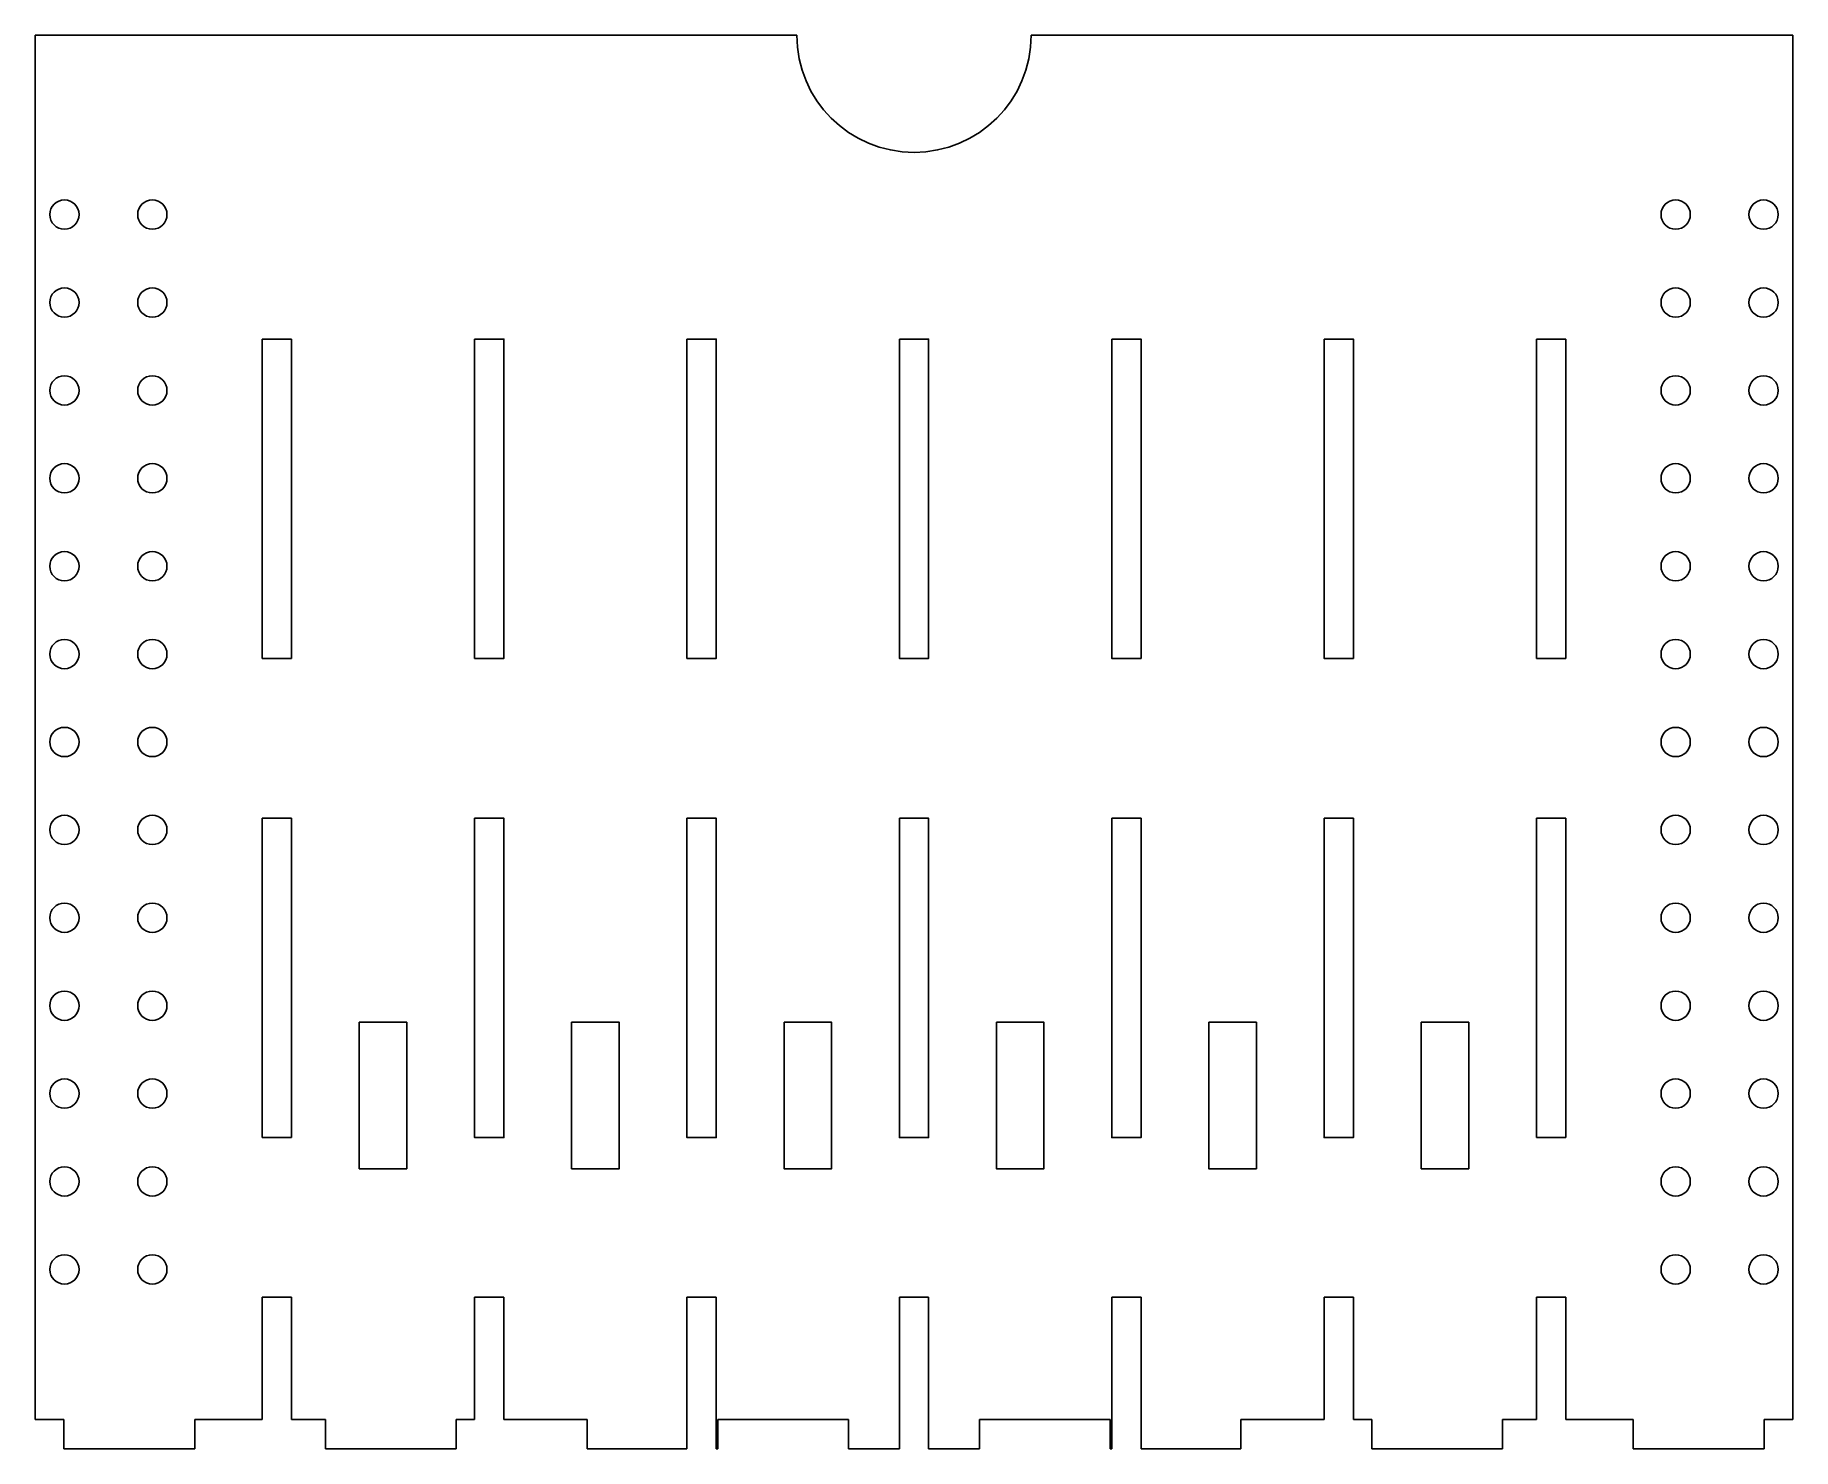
# Model space of a CAD drawing. Header units: millimetres. Extents: x -120 to 120, y -105 to 88.
import ezdxf

# ---------------------------------------------------------------- set-up
doc = ezdxf.new("R2010")
doc.units = ezdxf.units.MM
doc.layers.get('0').update_dxf_attribs({"linetype": 'CONTINUOUS'})

msp = doc.modelspace()

# ---------------------------------------------------------------- linework, layer by layer
for p, q in [((-16, 88), (-120, 88)), ((-120, 88), (-120, -101)), ((120, 88), (16, 88)), ((120, -101), (120, 88)), ((-89, 2.9), (-89, 46.5)), ((-89, 46.5), (-85, 46.5)), ((-85, 46.5), (-85, 2.9)), ((85, 2.9), (85, 46.5)), ((85, 46.5), (89, 46.5)), ((89, 46.5), (89, 2.9)), ((-85, 2.9), (-89, 2.9)), ((89, 2.9), (85, 2.9)), ((-89, -62.5), (-89, -18.9)), ((-89, -18.9), (-85, -18.9)), ((-85, -18.9), (-85, -62.5)), ((85, -62.5), (85, -18.9)), ((85, -18.9), (89, -18.9)), ((89, -18.9), (89, -62.5)), ((-85, -62.5), (-89, -62.5)), ((89, -62.5), (85, -62.5)), ((-89, -101), (-89, -84.3)), ((-89, -84.3), (-85, -84.3)), ((-85, -84.3), (-85, -101)), ((-60, -101), (-60, -84.3)), ((-60, -84.3), (-56, -84.3)), ((-56, -84.3), (-56, -101)), ((-31, -105), (-31, -84.3)), ((-31, -84.3), (-27, -84.3)), ((-27, -84.3), (-27, -105)), ((-2, -105), (-2, -84.3)), ((-2, -84.3), (2, -84.3)), ((2, -84.3), (2, -105)), ((27, -105), (27, -84.3)), ((27, -84.3), (31, -84.3)), ((31, -84.3), (31, -105)), ((56, -101), (56, -84.3)), ((56, -84.3), (60, -84.3)), ((60, -84.3), (60, -101)), ((85, -101), (85, -84.3)), ((85, -84.3), (89, -84.3)), ((89, -84.3), (89, -101)), ((-120, -101), (-116.07, -101)), ((-116.07, -101), (-116.07, -105)), ((-98.21, -105), (-98.21, -101)), ((-98.21, -101), (-89, -101)), ((-85, -101), (-80.36, -101)), ((-80.36, -101), (-80.36, -105)), ((-62.5, -105), (-62.5, -101)), ((-62.5, -101), (-60, -101)), ((-56, -101), (-44.64, -101)), ((-44.64, -101), (-44.64, -105)), ((-26.79, -105), (-26.79, -101)), ((-26.79, -101), (-8.93, -101)), ((-8.93, -101), (-8.93, -105)), ((8.93, -105), (8.93, -101)), ((8.93, -101), (26.79, -101)), ((26.79, -101), (26.79, -105)), ((44.64, -105), (44.64, -101)), ((44.64, -101), (56, -101)), ((60, -101), (62.5, -101)), ((62.5, -101), (62.5, -105)), ((80.36, -105), (80.36, -101)), ((80.36, -101), (85, -101)), ((89, -101), (98.21, -101)), ((98.21, -101), (98.21, -105)), ((116.07, -105), (116.07, -101)), ((116.07, -101), (120, -101)), ((-116.07, -105), (-98.21, -105)), ((-80.36, -105), (-62.5, -105)), ((-44.64, -105), (-31, -105)), ((-27, -105), (-26.79, -105)), ((-8.93, -105), (-2, -105)), ((2, -105), (8.93, -105)), ((26.79, -105), (27, -105)), ((31, -105), (44.64, -105)), ((62.5, -105), (80.36, -105)), ((98.21, -105), (116.07, -105))]:
    msp.add_line(p, q)
for points in [[(-60, 46.5), (-60, 2.9), (-56, 2.9), (-56, 46.5)], [(-31, 46.5), (-31, 2.9), (-27, 2.9), (-27, 46.5)], [(-2, 46.5), (-2, 2.9), (2, 2.9), (2, 46.5)], [(27, 46.5), (27, 2.9), (31, 2.9), (31, 46.5)], [(56, 46.5), (56, 2.9), (60, 2.9), (60, 46.5)], [(-60, -18.9), (-60, -62.5), (-56, -62.5), (-56, -18.9)], [(-31, -18.9), (-31, -62.5), (-27, -62.5), (-27, -18.9)], [(-2, -18.9), (-2, -62.5), (2, -62.5), (2, -18.9)], [(27, -18.9), (27, -62.5), (31, -62.5), (31, -18.9)], [(56, -18.9), (56, -62.5), (60, -62.5), (60, -18.9)], [(-75.75, -46.75), (-75.75, -66.75), (-69.25, -66.75), (-69.25, -46.75)], [(-46.75, -46.75), (-46.75, -66.75), (-40.25, -66.75), (-40.25, -46.75)], [(-17.75, -46.75), (-17.75, -66.75), (-11.25, -66.75), (-11.25, -46.75)], [(11.25, -46.75), (11.25, -66.75), (17.75, -66.75), (17.75, -46.75)], [(40.25, -46.75), (40.25, -66.75), (46.75, -66.75), (46.75, -46.75)], [(69.25, -66.75), (75.75, -66.75), (75.75, -46.75), (69.25, -46.75)]]:
    msp.add_lwpolyline(points, close=True)
for centre in [(-116, 63.5), (-104, 63.5), (104, 63.5), (116, 63.5), (-116, 51.5), (-104, 51.5), (104, 51.5), (116, 51.5), (-116, 39.5), (-104, 39.5), (104, 39.5), (116, 39.5), (-116, 27.5), (-104, 27.5), (104, 27.5), (116, 27.5), (-116, 15.5), (-104, 15.5), (104, 15.5), (116, 15.5), (-116, 3.5), (-104, 3.5), (104, 3.5), (116, 3.5), (-116, -8.5), (-104, -8.5), (104, -8.5), (116, -8.5), (-116, -20.5), (-104, -20.5), (104, -20.5), (116, -20.5), (-116, -32.5), (-104, -32.5), (104, -32.5), (116, -32.5), (-116, -44.5), (-104, -44.5), (104, -44.5), (116, -44.5), (-116, -56.5), (-104, -56.5), (104, -56.5), (116, -56.5), (-116, -68.5), (-104, -68.5), (104, -68.5), (116, -68.5), (-116, -80.5), (-104, -80.5), (104, -80.5), (116, -80.5)]:
    msp.add_circle(centre, 2)
msp.add_arc((0, 88), 16, -180, 0)

doc.saveas('drawing.dxf')
